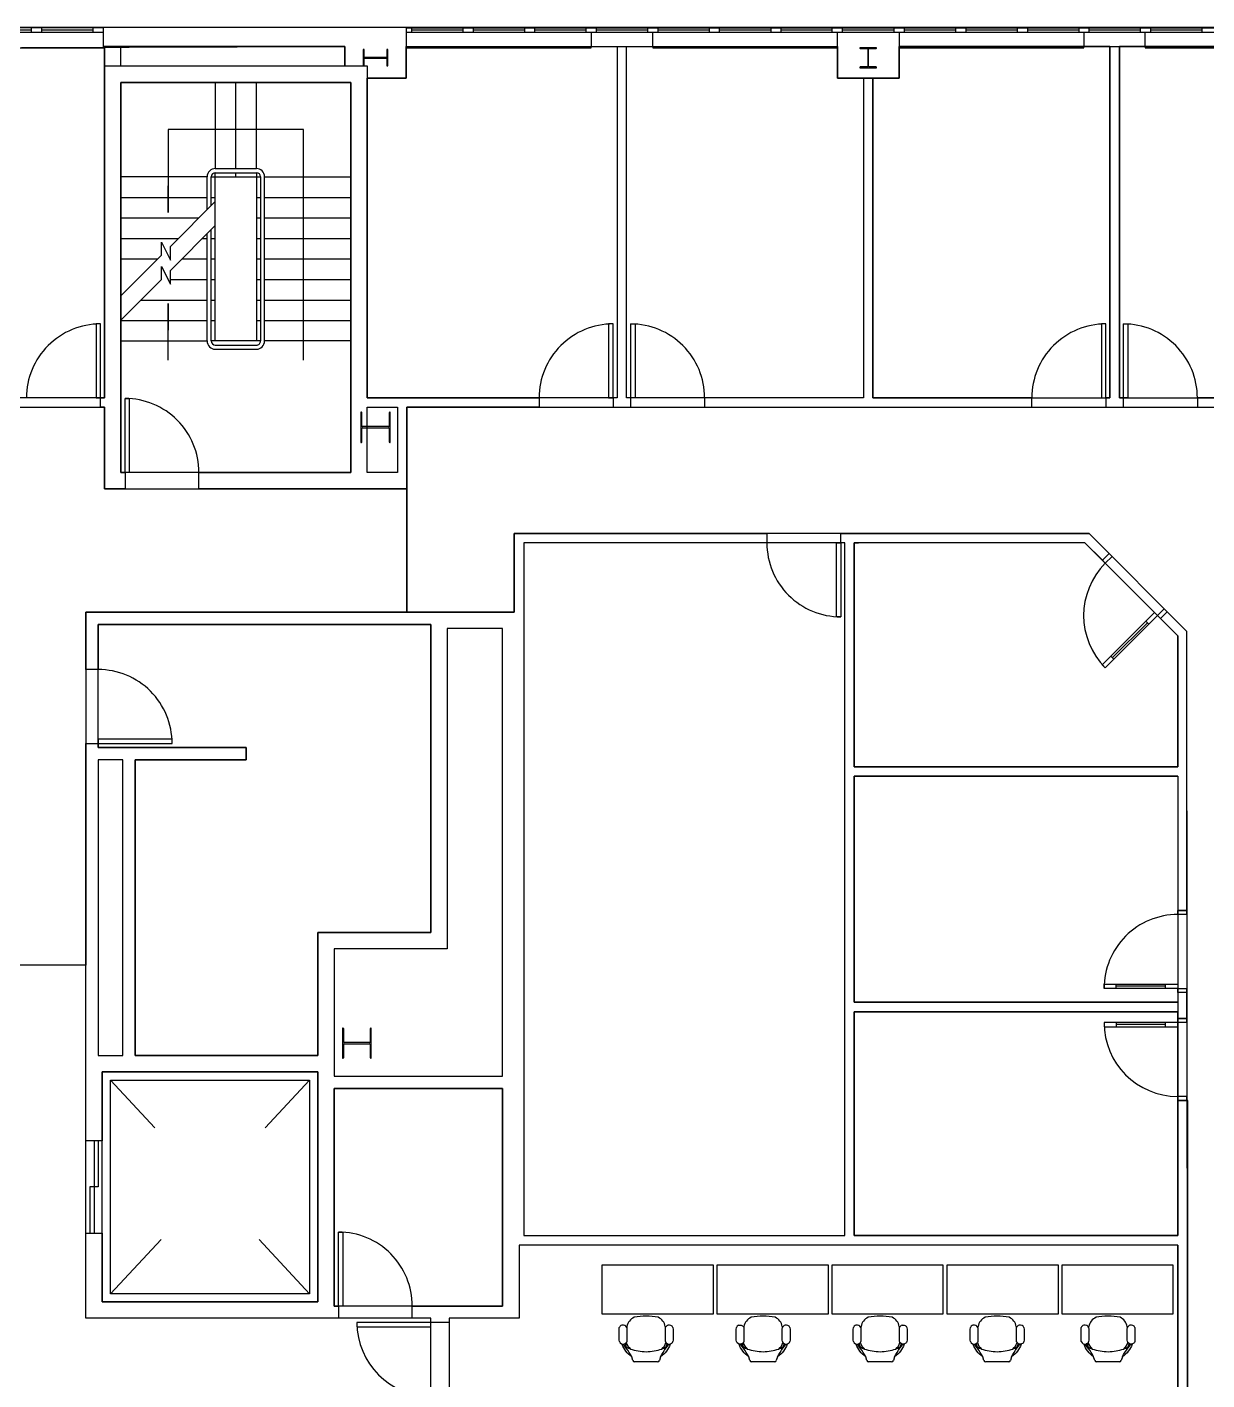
# Model space of a CAD drawing. Header units: inches. Extents: x 0 to 165, y 0 to 113.
# Drawn here: x 74.3 to 122.2, y 58.5 to 113.4 of the extents above; entities that cross this region are included whole.
import ezdxf

# ---------------------------------------------------------------- set-up
doc = ezdxf.new("R2010")
doc.units = ezdxf.units.IN
doc.header["$MEASUREMENT"] = 0
for name, color, linetype in [('COE', 2, 'Continuous'), ('Egress', 7, 'Continuous'), ('ExtWalls', 7, 'Continuous'), ('Furnishings', 7, 'Continuous'), ('FYE', 3, 'Continuous'), ('IntDoorsWindows', 4, 'Continuous'), ('IntWalls', 5, 'Continuous'), ('Structure', 1, 'Continuous')]:
    doc.layers.add(name, color=color, linetype=linetype)

msp = doc.modelspace()

# ---------------------------------------------------------------- linework, layer by layer
at = {"layer": 'COE'}
for points in [[(67.173, 111.337), (69.672, 111.337), (69.672, 112.576), (87.176, 112.622), (87.176, 111.839), (88.09, 111.839), (88.09, 111.337), (89.675, 111.337), (89.675, 112.576), (89.675, 112.622), (107.174, 112.622), (107.174, 111.337), (109.678, 111.337), (109.678, 112.622), (127.177, 112.622), (127.177, 111.337), (129.676, 111.337), (129.652, 112.622)], [(65.616, 97.98), (67.424, 96.172), (69.672, 96.172), (69.672, 97.98), (77.421, 97.98), (77.421, 94.669), (89.7, 94.669), (89.7, 89.671), (76.668, 89.671), (76.668, 75.342), (67.502, 75.342), (67.502, 87.97), (63.166, 92.306), (18.599, 92.306)]]:
    msp.add_lwpolyline(points, dxfattribs=at)
for points in [[(98.231, 112.622), (98.231, 98.363), (88.09, 98.363), (88.09, 111.337), (89.675, 111.337), (89.675, 112.622)], [(98.618, 112.622), (107.174, 112.622), (107.174, 111.337), (108.232, 111.337), (108.232, 98.363), (98.618, 98.363)], [(118.234, 112.622), (109.678, 112.622), (109.678, 111.337), (108.619, 111.337), (108.619, 98.363), (118.234, 98.363)], [(118.621, 112.622), (118.621, 98.363), (128.235, 98.363), (128.235, 110.003), (124.678, 110.003), (124.678, 112.622)], [(69.672, 111.337), (69.672, 112.576), (77.421, 112.576), (77.421, 98.363), (68.614, 98.363), (68.614, 111.337)], [(87.423, 111.172), (87.423, 95.336), (78.088, 95.336), (78.088, 111.172)], [(89.7, 97.98), (125.427, 97.98), (125.427, 96.419), (127.255, 96.419), (127.255, 22.914), (125.427, 22.914), (125.427, 21.357), (89.617, 21.357), (89.617, 26.496), (88.95, 26.496), (88.95, 30.445), (93.216, 30.445), (97.807, 25.85), (116.764, 25.85), (120.89, 29.975), (120.89, 45.28), (121.396, 45.28), (121.363, 88.884), (117.394, 92.854), (94.06, 92.862), (94.06, 89.671), (89.7, 89.671)], [(94.447, 64.361), (107.479, 64.361), (107.479, 92.479), (94.447, 92.479)], [(107.862, 92.479), (107.862, 83.392), (120.997, 83.392), (120.997, 88.703), (117.221, 92.479)], [(77.166, 84.17), (77.166, 89.168), (90.667, 89.168), (90.667, 76.668), (86.084, 76.668), (86.084, 71.669), (78.669, 71.669), (78.669, 83.667), (83.169, 83.667), (83.169, 84.17)], [(107.862, 83.009), (120.997, 83.009), (120.997, 73.831), (107.862, 73.831)], [(107.862, 73.444), (107.862, 64.361), (120.997, 64.361), (120.997, 73.444)], [(77.335, 71.002), (86.084, 71.002), (86.084, 61.668), (77.335, 61.668)], [(86.751, 70.335), (93.586, 70.335), (93.586, 61.499), (86.751, 61.499)], [(94.253, 63.973), (94.253, 61.001), (91.421, 61.001), (91.421, 46.552), (94.361, 46.552), (94.361, 29.872), (97.778, 26.455), (104.238, 26.455), (104.238, 43.353), (120.486, 43.353), (120.486, 45.688), (120.988, 45.688), (120.988, 63.973)]]:
    msp.add_lwpolyline(points, close=True, dxfattribs=at)
at = {"layer": 'COE', "ltscale": 0.440038}
msp.add_lwpolyline([(120.997, 83.009), (120.997, 64.361)], dxfattribs=at)
at = {"layer": 'Egress'}
for points in [[(81.922, 111.172), (81.922, 107.672), (83.589, 107.672), (83.589, 111.172)], [(82.757, 107.672), (82.757, 111.172)], [(85.508, 99.89), (85.508, 109.254), (80.007, 109.254), (80.007, 105.89), (80.007, 106.972)], [(81.588, 106.009), (81.588, 107.339), (78.088, 107.339)], [(81.757, 106.174), (81.757, 107.339), (83.758, 107.339), (83.758, 100.673), (81.757, 100.673), (81.757, 105.19)], [(81.922, 100.673), (81.922, 107.504), (83.589, 107.504), (83.589, 100.673)], [(82.757, 107.339), (82.757, 107.504)], [(87.423, 100.673), (83.923, 100.673), (83.923, 107.339), (87.423, 107.339)], [(78.088, 106.503), (81.588, 106.503)], [(78.088, 102.509), (79.731, 104.152), (79.731, 104.679), (80.098, 103.958), (80.098, 104.514), (81.922, 106.342)], [(81.757, 106.503), (81.922, 106.503)], [(83.589, 106.503), (83.758, 106.503)], [(83.923, 106.503), (87.423, 106.503)], [(78.088, 105.671), (81.255, 105.671)], [(83.589, 105.671), (83.758, 105.671)], [(83.923, 105.671), (87.423, 105.671)], [(78.088, 101.525), (79.731, 103.168), (79.731, 103.695), (80.098, 102.974), (80.098, 103.53), (81.922, 105.358)], [(78.088, 100.673), (81.588, 100.673), (81.588, 105.025)], [(78.088, 104.84), (80.419, 104.84)], [(81.403, 104.84), (81.588, 104.84)], [(81.757, 104.84), (81.922, 104.84)], [(83.589, 104.84), (83.758, 104.84)], [(83.923, 104.84), (87.423, 104.84)], [(78.088, 104.004), (79.587, 104.004)], [(80.571, 104.004), (81.588, 104.004)], [(81.757, 104.004), (81.922, 104.004)], [(83.589, 104.004), (83.758, 104.004)], [(83.923, 104.004), (87.423, 104.004)], [(80.098, 103.172), (81.588, 103.172)], [(81.757, 103.172), (81.922, 103.172)], [(83.589, 103.172), (83.758, 103.172)], [(83.923, 103.172), (87.423, 103.172)], [(78.903, 102.336), (81.588, 102.336)], [(80.007, 99.89), (80.007, 102.2), (80.007, 101.117)], [(81.757, 102.336), (81.922, 102.336)], [(83.589, 102.336), (83.758, 102.336)], [(83.923, 102.336), (87.423, 102.336)], [(78.088, 101.504), (81.588, 101.504)], [(81.757, 101.504), (81.922, 101.504)], [(83.589, 101.504), (83.758, 101.504)], [(83.923, 101.504), (87.423, 101.504)], [(77.668, 62.001), (77.668, 70.668), (85.751, 70.668), (85.751, 62.001)], [(77.668, 70.668), (79.472, 68.733)], [(83.947, 68.733), (85.751, 70.668)], [(77.166, 68.21), (77.166, 66.333), (76.832, 66.333), (76.832, 64.459)], [(77.001, 68.21), (77.001, 64.459)], [(83.696, 64.204), (85.751, 62.001), (77.668, 62.001), (79.723, 64.204)]]:
    msp.add_lwpolyline(points, dxfattribs=at)
for points in [[(81.588, 100.673, 0.412045), (81.922, 100.339), (83.589, 100.339, 0.416667), (83.923, 100.673)], [(81.922, 100.504), (83.589, 100.504, 0.420732), (83.758, 100.673)]]:
    msp.add_lwpolyline(points, format="xyb", dxfattribs=at)
for centre, radius, start, end in [((81.926, 107.335), 0.337, 90.6673, 179.3326), ((83.588, 107.338), 0.335, 0.2124, 89.7877), ((81.922, 107.338), 0.165, 90.1662, 179.8336)]:
    msp.add_arc(centre, radius, start, end, dxfattribs=at)
for points in [[(83.758, 107.339), (83.758, 107.429), (83.684, 107.504), (83.589, 107.504)], [(81.757, 100.673), (81.757, 100.578), (81.831, 100.504), (81.922, 100.504)]]:
    msp.add_open_spline(points, degree=3, dxfattribs=at)
at = {"layer": 'ExtWalls'}
for points in [[(7.164, 113.416), (164.683, 113.416), (164.683, 5.909), (164.683, 8.412)], [(7.164, 113.416), (164.683, 113.416), (164.683, 5.909), (82.844, 5.909)], [(9.914, 113.215), (39.668, 113.215), (69.672, 113.215), (77.38, 113.215), (77.38, 113.379), (69.672, 113.379), (39.668, 113.379)], [(72.381, 113.297), (74.465, 113.297)], [(74.465, 113.215), (74.465, 113.379)], [(74.881, 113.215), (74.881, 113.379)], [(74.881, 113.297), (76.964, 113.297)], [(76.964, 113.215), (76.964, 113.379)], [(77.421, 112.622), (77.38, 112.622), (77.38, 113.215)], [(89.675, 113.379), (89.675, 111.337), (88.09, 111.337)], [(89.675, 113.379), (109.678, 113.379), (129.676, 113.379)], [(89.675, 113.215), (109.678, 113.215), (129.676, 113.215)], [(89.881, 113.379), (89.881, 113.215)], [(89.881, 113.297), (91.964, 113.297)], [(91.964, 113.379), (91.964, 113.215)], [(92.384, 113.379), (92.384, 113.215)], [(92.384, 113.297), (94.468, 113.297)], [(94.468, 113.379), (94.468, 113.215)], [(94.883, 113.379), (94.883, 113.215)], [(94.883, 113.297), (96.967, 113.297)], [(96.967, 113.379), (96.967, 113.215)], [(97.173, 113.215), (97.173, 112.622), (99.676, 112.622), (99.676, 113.215)], [(97.383, 113.379), (97.383, 113.215)], [(97.383, 113.297), (99.466, 113.297)], [(99.466, 113.379), (99.466, 113.215)], [(99.882, 113.379), (99.882, 113.215)], [(99.882, 113.297), (101.966, 113.297)], [(101.966, 113.379), (101.966, 113.215)], [(102.381, 113.379), (102.381, 113.215)], [(102.381, 113.297), (104.469, 113.297)], [(104.469, 113.379), (104.469, 113.215)], [(104.885, 113.379), (104.885, 113.215)], [(104.885, 113.297), (106.968, 113.297)], [(106.968, 113.215), (106.968, 113.379)], [(109.678, 113.215), (109.678, 111.337), (107.174, 111.337), (107.174, 113.215)], [(107.384, 113.215), (107.384, 113.379)], [(107.384, 113.297), (109.468, 113.297)], [(109.468, 113.379), (109.468, 113.215)], [(109.883, 113.379), (109.883, 113.215)], [(109.883, 113.297), (111.967, 113.297)], [(111.967, 113.379), (111.967, 113.215)], [(112.383, 113.379), (112.383, 113.215)], [(112.383, 113.297), (114.466, 113.297)], [(114.466, 113.379), (114.466, 113.215)], [(114.886, 113.379), (114.886, 113.215)], [(114.886, 113.297), (116.97, 113.297)], [(116.97, 113.379), (116.97, 113.215)], [(117.176, 113.215), (117.176, 112.622), (119.675, 112.622), (119.675, 113.215)], [(117.386, 113.379), (117.386, 113.215)], [(117.386, 113.297), (119.469, 113.297)], [(119.469, 113.379), (119.469, 113.215)], [(119.885, 113.379), (119.885, 113.215)], [(119.885, 113.297), (121.968, 113.297)], [(121.968, 113.379), (121.968, 113.215)], [(69.672, 112.576), (77.38, 112.576), (77.38, 112.622)], [(87.176, 111.839), (87.176, 112.622), (77.38, 112.622)], [(89.675, 112.576), (97.173, 112.576), (97.173, 112.622)], [(99.676, 112.622), (99.676, 112.576), (107.174, 112.576)], [(109.678, 112.576), (117.176, 112.576), (117.176, 112.622)], [(119.675, 112.622), (119.675, 112.576), (127.177, 112.576)]]:
    msp.add_lwpolyline(points, dxfattribs=at)
at = {"layer": 'Furnishings'}
for points in [[(99.75, 63.166), (102.126, 63.166), (102.126, 61.165), (97.63, 61.165), (97.63, 63.166)], [(104.42, 63.166), (106.795, 63.166), (106.795, 61.165), (102.295, 61.165), (102.295, 63.166)], [(109.085, 63.166), (111.46, 63.166), (111.46, 61.165), (106.96, 61.165), (106.96, 63.166)], [(113.754, 63.166), (116.13, 63.166), (116.13, 61.165), (111.629, 61.165), (111.629, 63.166)], [(118.419, 63.166), (120.795, 63.166), (120.795, 61.165), (116.294, 61.165), (116.294, 63.166)]]:
    msp.add_lwpolyline(points, close=True, dxfattribs=at)
for points in [[(100.187, 60.667, 0.246943), (99.899, 61.042, 0.063097), (99.409, 61.083, 0.064168), (98.923, 61.042, 0.250767), (98.63, 60.667)], [(104.938, 60.667, 0.250752), (104.646, 61.042, 0.063631), (104.16, 61.083, 0.063097), (103.67, 61.042, 0.246943), (103.382, 60.667)], [(109.398, 61.042, 0.0631), (108.912, 61.083, 0.063098), (108.422, 61.042)], [(114.437, 60.667, 0.24697), (114.149, 61.042, 0.063098), (113.659, 61.083, 0.063633), (113.173, 61.042)], [(118.938, 60.667, 0.246982), (118.65, 61.042, 0.063101), (118.16, 61.083, 0.063633), (117.674, 61.042)], [(98.622, 60.622), (98.63, 60.556), (98.63, 60.119), (98.622, 60.054, -0.228256), (98.527, 59.959)], [(100.195, 60.054), (100.191, 60.119), (100.191, 60.556), (100.199, 60.622, -0.281229), (100.298, 60.721)], [(103.176, 60.721, -0.432208), (103.37, 60.622), (103.378, 60.556), (103.378, 60.119), (103.374, 60.054, -0.228248), (103.279, 59.959, -0.402626), (103.073, 60.054), (103.065, 60.119), (103.065, 60.552), (103.073, 60.622)], [(109.801, 60.721, -0.432198), (109.995, 60.622), (110.003, 60.552), (110.003, 60.119), (109.995, 60.054, -0.228182), (109.9, 59.959, -0.402621), (109.694, 60.054), (109.69, 60.119), (109.69, 60.556), (109.698, 60.622)], [(112.873, 60.622), (112.881, 60.556), (112.881, 60.119), (112.873, 60.054, -0.228197), (112.778, 59.959)], [(114.746, 60.622), (114.754, 60.552), (114.754, 60.119), (114.746, 60.054, -0.228264), (114.652, 59.959, -0.402597), (114.446, 60.054), (114.442, 60.119), (114.442, 60.556), (114.45, 60.622)], [(117.373, 60.622), (117.381, 60.556), (117.381, 60.119), (117.373, 60.054, -0.228248), (117.279, 59.959)], [(119.247, 60.622), (119.255, 60.552), (119.255, 60.119), (119.247, 60.054, -0.228299), (119.152, 59.959, -0.4026), (118.946, 60.054), (118.942, 60.119), (118.942, 60.556), (118.95, 60.622)], [(98.873, 59.288), (98.824, 59.436, -0.169837), (98.437, 59.955)], [(98.824, 59.436, 0.032809), (98.606, 59.794), (98.515, 59.905), (98.474, 59.951)], [(98.606, 60.017, 0.139503), (98.77, 59.753, 0.07297), (99.409, 59.646, 0.071732), (100.051, 59.753, 0.130066), (100.216, 60.017)], [(100.384, 59.955, -0.169212), (99.993, 59.436), (99.948, 59.288)], [(99.993, 59.436, -0.026532), (100.212, 59.794), (100.306, 59.905), (100.343, 59.951)], [(103.621, 59.288), (103.575, 59.436, -0.169218), (103.184, 59.955)], [(103.575, 59.436, 0.026522), (103.357, 59.794), (103.263, 59.905), (103.226, 59.951)], [(103.353, 60.017, 0.13008), (103.518, 59.753, 0.071732), (104.16, 59.646, 0.072972), (104.798, 59.753, 0.139556), (104.963, 60.017)], [(105.132, 59.955, -0.169837), (104.745, 59.436), (104.695, 59.288)], [(104.745, 59.436, -0.039098), (104.963, 59.794), (105.054, 59.905), (105.095, 59.951)], [(108.372, 59.288), (108.327, 59.436, -0.169209), (107.936, 59.955)], [(108.327, 59.436, 0.032618), (108.105, 59.794), (108.014, 59.905), (107.973, 59.951)], [(108.002, 59.951, 0.160876), (108.269, 59.753, 0.071731), (108.912, 59.646, 0.072181), (109.55, 59.753, 0.139558), (109.715, 60.017)], [(109.883, 59.955, -0.169213), (109.492, 59.436), (109.447, 59.288)], [(109.492, 59.436, -0.032619), (109.715, 59.794), (109.805, 59.905), (109.846, 59.951)], [(113.124, 59.288), (113.075, 59.436, -0.169851), (112.688, 59.955)], [(113.075, 59.436, 0.039079), (112.856, 59.794), (112.766, 59.905), (112.725, 59.951)], [(112.856, 60.017, 0.139535), (113.021, 59.753, 0.072177), (113.659, 59.646, 0.071733), (114.302, 59.753, 0.122536), (114.466, 60.017)], [(114.635, 59.955, -0.169209), (114.244, 59.436), (114.199, 59.288)], [(114.244, 59.436, -0.026503), (114.462, 59.794), (114.557, 59.905), (114.598, 59.951)], [(117.624, 59.288), (117.575, 59.436, -0.169829), (117.188, 59.955)], [(117.575, 59.436, 0.039099), (117.357, 59.794), (117.266, 59.905), (117.225, 59.951)], [(117.357, 60.017, 0.139535), (117.521, 59.753, 0.072177), (118.16, 59.646, 0.071733), (118.802, 59.753, 0.13012), (118.967, 60.017)], [(119.136, 59.955, -0.169209), (118.744, 59.436), (118.699, 59.288)], [(118.744, 59.436, -0.026522), (118.963, 59.794), (119.057, 59.905), (119.098, 59.951)]]:
    msp.add_lwpolyline(points, format="xyb", dxfattribs=at)
for points in [[(98.326, 60.054), (98.313, 60.119), (98.313, 60.552), (98.322, 60.622)], [(100.496, 60.622), (100.504, 60.552), (100.504, 60.119), (100.496, 60.054)], [(104.947, 60.054), (104.938, 60.119), (104.938, 60.556), (104.947, 60.622)], [(105.247, 60.622), (105.255, 60.552), (105.255, 60.119), (105.243, 60.054)], [(107.825, 60.054), (107.817, 60.119), (107.817, 60.552), (107.825, 60.622)], [(108.121, 60.622), (108.129, 60.556), (108.129, 60.119), (108.125, 60.054)], [(112.576, 60.054), (112.568, 60.119), (112.568, 60.552), (112.572, 60.622)], [(117.077, 60.054), (117.064, 60.119), (117.064, 60.552), (117.073, 60.622)], [(98.56, 59.975), (98.589, 59.852)], [(98.61, 60.004), (98.593, 60.004)], [(100.212, 60.004), (100.224, 60.004)], [(100.257, 59.975), (100.228, 59.852)], [(103.312, 59.975), (103.341, 59.852)], [(103.357, 60.004), (103.345, 60.004)], [(104.959, 60.004), (104.975, 60.004)], [(105.008, 59.975), (104.98, 59.852)], [(108.064, 59.975), (108.088, 59.852)], [(108.109, 60.004), (108.096, 60.004)], [(109.711, 60.004), (109.723, 60.004)], [(109.756, 59.975), (109.731, 59.852)], [(112.811, 59.975), (112.84, 59.852)], [(112.86, 60.004), (112.848, 60.004)], [(114.462, 60.004), (114.474, 60.004)], [(114.507, 59.975), (114.479, 59.852)], [(117.311, 59.975), (117.34, 59.852)], [(117.361, 60.004), (117.349, 60.004)], [(118.963, 60.004), (118.975, 60.004)], [(119.008, 59.975), (118.979, 59.852)], [(99.878, 59.234), (99.409, 59.234), (98.939, 59.234)], [(104.63, 59.234), (104.16, 59.234), (103.691, 59.234)], [(109.377, 59.234), (108.912, 59.234), (108.442, 59.234)], [(114.129, 59.234), (113.659, 59.234), (113.194, 59.234)], [(118.629, 59.234), (118.16, 59.234), (117.694, 59.234)]]:
    msp.add_lwpolyline(points, dxfattribs=at)
for centre, radius, start, end in [((111.824, 60.884), 1.083, 345.5659, 348.471), ((116.31, 60.887), 1.097, 345.5711, 348.4396), ((98.92, 60.255), 0.52, 215.8483, 253.2429), ((99.897, 60.255), 0.52, 286.7574, 324.1526), ((103.672, 60.255), 0.52, 215.8464, 253.2435), ((104.648, 60.255), 0.52, 286.7558, 324.1517), ((109.391, 60.259), 0.527, 287.5908, 324.1454), ((113.171, 60.255), 0.52, 215.8446, 253.2428), ((114.142, 60.259), 0.526, 287.5903, 324.151), ((117.671, 60.255), 0.52, 215.8464, 253.241), ((118.648, 60.255), 0.52, 286.7527, 324.1573)]:
    msp.add_arc(centre, radius, start, end, dxfattribs=at)
for points in [[(108.422, 61.042), (108.269, 60.972), (108.158, 60.832), (108.134, 60.667)], [(109.686, 60.667), (109.661, 60.832), (109.55, 60.972), (109.398, 61.042)], [(113.173, 61.042), (113.021, 60.972), (112.91, 60.832), (112.885, 60.667)], [(117.674, 61.042), (117.521, 60.972), (117.41, 60.832), (117.386, 60.667)], [(98.425, 60.721), (98.375, 60.708), (98.338, 60.671), (98.322, 60.622)], [(98.622, 60.622), (98.593, 60.704), (98.507, 60.749), (98.425, 60.721)], [(98.63, 60.667), (98.63, 60.647), (98.626, 60.63), (98.622, 60.614)], [(100.195, 60.614), (100.191, 60.63), (100.191, 60.647), (100.187, 60.667)], [(100.496, 60.622), (100.471, 60.704), (100.38, 60.749), (100.298, 60.721)], [(103.176, 60.721), (103.127, 60.708), (103.09, 60.671), (103.073, 60.622)], [(103.382, 60.667), (103.378, 60.647), (103.378, 60.63), (103.374, 60.614)], [(104.947, 60.614), (104.943, 60.63), (104.938, 60.647), (104.938, 60.667)], [(105.05, 60.721), (105, 60.708), (104.963, 60.671), (104.947, 60.622)], [(105.247, 60.622), (105.218, 60.704), (105.132, 60.749), (105.05, 60.721)], [(107.924, 60.721), (107.878, 60.708), (107.837, 60.671), (107.825, 60.622)], [(108.121, 60.622), (108.096, 60.704), (108.006, 60.749), (107.924, 60.721)], [(108.134, 60.667), (108.129, 60.647), (108.125, 60.63), (108.125, 60.614)], [(109.694, 60.614), (109.694, 60.63), (109.69, 60.647), (109.686, 60.667)], [(109.801, 60.721), (109.752, 60.708), (109.715, 60.671), (109.698, 60.622)], [(112.675, 60.721), (112.626, 60.708), (112.589, 60.671), (112.572, 60.622)], [(112.873, 60.622), (112.844, 60.704), (112.758, 60.749), (112.675, 60.721)], [(114.446, 60.614), (114.442, 60.63), (114.442, 60.647), (114.437, 60.667)], [(114.549, 60.721), (114.503, 60.708), (114.462, 60.671), (114.45, 60.622)], [(114.746, 60.622), (114.722, 60.704), (114.631, 60.749), (114.549, 60.721)], [(117.176, 60.721), (117.126, 60.708), (117.089, 60.671), (117.073, 60.622)], [(117.373, 60.622), (117.344, 60.704), (117.258, 60.749), (117.176, 60.721)], [(118.946, 60.614), (118.942, 60.63), (118.942, 60.647), (118.938, 60.667)], [(119.049, 60.721), (119.004, 60.708), (118.963, 60.671), (118.95, 60.622)], [(119.247, 60.622), (119.222, 60.704), (119.131, 60.749), (119.049, 60.721)], [(98.326, 60.054), (98.355, 59.971), (98.445, 59.93), (98.527, 59.959)], [(100.195, 60.054), (100.224, 59.971), (100.319, 59.93), (100.401, 59.959)], [(100.401, 59.959), (100.442, 59.975), (100.479, 60.008), (100.496, 60.054)], [(104.947, 60.054), (104.975, 59.971), (105.066, 59.93), (105.152, 59.959)], [(105.152, 59.959), (105.194, 59.975), (105.231, 60.008), (105.243, 60.054)], [(107.825, 60.054), (107.854, 59.971), (107.948, 59.93), (108.031, 59.959)], [(108.031, 59.959), (108.072, 59.975), (108.109, 60.008), (108.125, 60.054)], [(108.105, 60.017), (108.138, 59.918), (108.191, 59.827), (108.269, 59.757)], [(112.576, 60.054), (112.605, 59.971), (112.696, 59.93), (112.778, 59.959)], [(117.077, 60.054), (117.106, 59.971), (117.196, 59.93), (117.279, 59.959)], [(98.873, 59.288), (98.882, 59.255), (98.91, 59.234), (98.939, 59.234)], [(99.878, 59.234), (99.911, 59.234), (99.94, 59.255), (99.948, 59.288)], [(103.621, 59.288), (103.629, 59.255), (103.658, 59.234), (103.691, 59.234)], [(104.63, 59.234), (104.658, 59.234), (104.687, 59.255), (104.695, 59.288)], [(108.372, 59.288), (108.381, 59.255), (108.409, 59.234), (108.442, 59.234)], [(109.377, 59.234), (109.41, 59.234), (109.439, 59.255), (109.447, 59.288)], [(113.124, 59.288), (113.132, 59.255), (113.161, 59.234), (113.194, 59.234)], [(114.129, 59.234), (114.162, 59.234), (114.19, 59.255), (114.199, 59.288)], [(117.624, 59.288), (117.633, 59.255), (117.661, 59.234), (117.694, 59.234)], [(118.629, 59.234), (118.662, 59.234), (118.691, 59.255), (118.699, 59.288)]]:
    msp.add_open_spline(points, degree=3, dxfattribs=at)
at = {"layer": 'FYE'}
msp.add_lwpolyline([(90.667, 54.001), (90.675, 61.001), (87.674, 61.001), (87.509, 61.001), (76.668, 61.001), (76.668, 75.342), (68.927, 75.342)], dxfattribs=at)
at = {"layer": 'IntDoorsWindows'}
for points in [[(77.256, 98.363), (77.256, 101.364), (77.079, 101.364), (77.079, 98.363)], [(98.066, 98.363), (98.066, 101.364), (97.889, 101.364), (97.889, 98.363)], [(98.783, 98.363), (98.783, 101.364), (98.96, 101.364), (98.96, 98.363)], [(118.069, 98.363), (118.069, 101.364), (117.892, 101.364), (117.892, 98.363)], [(118.786, 98.363), (118.786, 101.364), (118.963, 101.364), (118.963, 98.363)], [(78.257, 95.336), (78.257, 98.338), (78.43, 98.338), (78.43, 95.336)], [(107.31, 92.479), (107.31, 89.477), (107.137, 89.477), (107.137, 92.479)], [(118.324, 91.923), (118.205, 92.042), (117.933, 91.771), (118.048, 91.651)], [(120.173, 89.531), (118.048, 87.406), (117.925, 87.53), (120.05, 89.654)], [(120.56, 89.683), (120.288, 89.411), (120.173, 89.531), (120.445, 89.802)], [(77.166, 84.334), (80.168, 84.334), (80.168, 84.512), (77.166, 84.512)], [(121.363, 77.561), (120.997, 77.561)], [(120.997, 74.391), (117.999, 74.391), (117.999, 74.568), (120.997, 74.568)], [(120.997, 74.391), (121.363, 74.391), (121.363, 74.226), (120.997, 74.226)], [(121.363, 73.172), (120.997, 73.172)], [(120.997, 73.007), (117.999, 73.007), (117.999, 72.83), (120.997, 72.83)], [(86.92, 61.499), (86.92, 64.5), (87.093, 64.5), (87.093, 61.499)], [(90.667, 60.832), (87.67, 60.832), (87.67, 60.659), (90.667, 60.659)]]:
    msp.add_lwpolyline(points, close=True, dxfattribs=at)
for points in [[(107.862, 92.479), (107.862, 92.479)], [(119.757, 89.238), (118.341, 87.822)], [(119.819, 89.177), (119.695, 89.3)], [(118.403, 87.76), (118.279, 87.884)], [(121.363, 77.561), (121.363, 77.392), (120.997, 77.392), (120.997, 77.561)], [(118.497, 74.391), (118.497, 74.568)], [(120.498, 74.481), (118.497, 74.481)], [(120.498, 74.391), (120.498, 74.568)], [(121.363, 73.172), (121.363, 73.007), (120.997, 73.007), (120.997, 73.172)], [(118.497, 73.007), (118.497, 72.83)], [(120.498, 72.921), (118.497, 72.921)], [(120.498, 72.83), (120.498, 73.007)], [(121.363, 69.841), (120.997, 69.841), (121.363, 69.841), (121.363, 70.006), (120.997, 70.006), (120.997, 69.841)]]:
    msp.add_lwpolyline(points, dxfattribs=at)
msp.add_lwpolyline([(87.67, 60.832, 0.414149), (90.667, 57.834, 0.414379), (87.67, 54.833)], format="xyb", dxfattribs=at)
for centre, radius, start, end in [((77.254, 98.365), 3, 89.9613, 180.0387), ((98.064, 98.365), 3, 89.9613, 180.0387), ((98.785, 98.365), 3, 359.9614, 90.0387), ((118.067, 98.365), 3, 89.9612, 180.0388), ((118.788, 98.365), 3, 359.9615, 90.0385), ((78.256, 95.339), 2.999, 359.9446, 89.9767), ((107.311, 92.476), 2.999, 179.9445, 269.9768), ((120.178, 89.529), 3.007, 135.1001, 224.8999), ((77.168, 84.336), 3, 359.9612, 90.0387), ((120.998, 74.394), 2.999, 90.0231, 180.0555), ((121, 73.007), 3.001, 179.9948, 269.9265), ((86.919, 61.502), 2.999, 359.9445, 89.9768)]:
    msp.add_arc(centre, radius, start, end, dxfattribs=at)
at = {"layer": 'IntWalls'}
for points in [[(124.678, 113.215), (124.678, 110.003), (128.235, 110.003), (128.235, 102.361), (128.235, 98.363), (121.787, 98.363), (121.787, 97.98), (125.427, 97.98), (125.427, 96.419), (127.255, 96.419), (127.255, 96.078), (127.622, 96.078)], [(77.421, 111.839), (88.09, 111.839), (88.09, 98.363), (95.065, 98.363), (95.065, 97.98), (89.7, 97.98), (89.7, 94.669), (88.839, 94.669), (81.255, 94.669), (81.255, 95.336), (87.423, 95.336), (87.423, 111.172), (78.088, 111.172), (78.088, 95.336), (78.257, 95.336), (78.257, 94.669), (77.421, 94.669), (77.421, 97.98), (77.256, 97.98), (77.256, 98.363), (77.421, 98.363), (77.421, 112.622)], [(78.088, 111.839), (78.088, 112.622)], [(98.231, 112.622), (98.231, 98.363), (98.066, 98.363), (98.066, 97.98), (98.783, 97.98), (98.783, 98.363), (98.618, 98.363), (98.618, 112.622)], [(118.234, 112.622), (118.234, 98.363), (118.069, 98.363), (118.069, 97.98), (118.786, 97.98), (118.786, 98.363), (118.621, 98.363), (118.621, 112.622)], [(108.232, 111.337), (108.232, 98.363), (101.784, 98.363), (101.784, 97.98), (115.067, 97.98), (115.067, 98.363), (108.619, 98.363), (108.619, 111.337)], [(120.98, 63.973), (108.195, 63.973), (94.253, 63.973), (94.253, 61.001), (91.421, 61.001), (91.421, 60.832), (90.667, 60.832), (90.667, 61.001), (89.918, 61.001), (89.918, 61.499), (93.586, 61.499), (93.586, 70.335), (86.751, 70.335), (86.751, 61.499), (86.92, 61.499), (86.92, 61.001), (86.751, 61.001), (76.668, 61.001), (76.668, 64.459), (77.335, 64.459), (77.335, 61.668), (86.084, 61.668), (86.084, 71.002), (77.335, 71.002), (77.335, 68.21), (76.668, 68.21), (76.668, 75.169), (76.668, 84.334), (77.166, 84.334), (77.166, 84.17), (83.169, 84.17), (83.169, 83.667), (78.669, 83.667), (78.669, 71.669), (86.084, 71.669), (86.084, 76.668), (90.667, 76.668), (90.667, 89.168), (77.166, 89.168), (77.166, 87.336), (76.668, 87.336), (76.668, 89.671), (88.839, 89.671), (89.7, 89.671), (94.06, 89.671), (94.06, 92.862), (104.313, 92.862), (104.313, 92.479), (94.447, 92.479), (94.447, 64.361), (107.479, 64.361), (107.479, 72.361), (107.479, 92.479), (107.31, 92.479), (107.31, 92.858), (117.394, 92.854), (118.205, 92.042), (117.933, 91.771), (117.221, 92.479), (107.948, 92.479)], [(121.363, 77.392), (121.363, 88.884), (120.56, 89.683), (120.288, 89.411), (120.997, 88.703), (120.997, 83.392), (107.862, 83.392), (107.862, 92.479), (108.031, 92.479)], [(120.997, 83.009), (107.862, 83.009), (107.862, 73.831), (120.997, 73.831)], [(76.668, 70.664), (76.668, 80.666)], [(121.363, 73.007), (121.363, 74.391)], [(120.997, 64.361), (108.195, 64.361), (107.862, 64.361), (107.862, 72.361), (107.862, 73.444), (120.997, 73.444)], [(120.988, 63.973), (120.988, 49.352), (121.396, 49.352), (121.396, 69.841), (121.363, 69.841)]]:
    msp.add_lwpolyline(points, dxfattribs=at)
for points in [[(88.09, 95.336), (88.09, 97.98), (89.313, 97.98), (89.313, 95.336)], [(86.751, 70.833), (93.586, 70.833), (93.586, 89.004), (91.334, 89.004), (91.334, 76.001), (86.751, 76.001), (86.751, 71.669)], [(78.166, 83.667), (77.166, 83.667), (77.166, 71.669), (78.166, 71.669)]]:
    msp.add_lwpolyline(points, close=True, dxfattribs=at)
at = {"layer": 'Structure'}
for points in [[(87.945, 112.506), (87.925, 112.506), (87.925, 111.839), (87.945, 111.839)], [(87.966, 112.198), (87.966, 112.49)], [(87.966, 111.852), (87.966, 112.144)], [(88.86, 112.185), (87.987, 112.185)], [(87.987, 112.156), (88.86, 112.156)], [(88.88, 112.49), (88.88, 112.198)], [(88.88, 112.144), (88.88, 111.852)], [(88.905, 111.839), (88.925, 111.839), (88.925, 112.506), (88.905, 112.506)], [(108.759, 112.56), (108.759, 112.576), (108.092, 112.576), (108.092, 112.56)], [(108.105, 112.543), (108.397, 112.543)], [(108.414, 112.527), (108.414, 111.815)], [(108.438, 111.815), (108.438, 112.527)], [(108.455, 112.543), (108.747, 112.543)], [(108.092, 111.782), (108.092, 111.765), (108.759, 111.765), (108.759, 111.782)], [(108.397, 111.798), (108.105, 111.798)], [(108.747, 111.798), (108.455, 111.798)], [(87.851, 97.778), (87.826, 97.778), (87.826, 96.559), (87.851, 96.559)], [(87.875, 97.222), (87.875, 97.753)], [(88.975, 97.753), (88.975, 97.222)], [(89, 96.559), (89.024, 96.559), (89.024, 97.778), (89, 97.778)], [(87.875, 96.588), (87.875, 97.119)], [(88.946, 97.197), (87.9, 97.197)], [(87.9, 97.144), (88.946, 97.144)], [(88.975, 97.119), (88.975, 96.588)], [(87.11, 72.773), (87.085, 72.773), (87.085, 71.562), (87.11, 71.562)], [(87.134, 72.217), (87.134, 72.748)], [(88.205, 72.748), (88.205, 72.217)], [(88.23, 71.562), (88.25, 71.562), (88.25, 72.773), (88.23, 72.773)], [(87.134, 71.591), (87.134, 72.118)], [(88.18, 72.192), (87.159, 72.192)], [(87.159, 72.143), (88.18, 72.143)], [(88.205, 72.118), (88.205, 71.591)]]:
    msp.add_lwpolyline(points, dxfattribs=at)
for points in [[(87.966, 112.49), (87.966, 112.498), (87.958, 112.506), (87.945, 112.506)], [(87.966, 112.198), (87.966, 112.193), (87.974, 112.185), (87.987, 112.185)], [(87.987, 112.156), (87.974, 112.156), (87.966, 112.152), (87.966, 112.144)], [(88.86, 112.185), (88.872, 112.185), (88.88, 112.193), (88.88, 112.198)], [(88.88, 112.144), (88.88, 112.152), (88.872, 112.156), (88.86, 112.156)], [(88.905, 112.506), (88.893, 112.506), (88.88, 112.498), (88.88, 112.49)], [(108.092, 112.56), (108.092, 112.552), (108.096, 112.543), (108.105, 112.543)], [(108.414, 112.527), (108.414, 112.535), (108.405, 112.543), (108.397, 112.543)], [(108.455, 112.543), (108.446, 112.543), (108.438, 112.535), (108.438, 112.527)], [(108.747, 112.543), (108.751, 112.543), (108.759, 112.552), (108.759, 112.56)], [(87.945, 111.839), (87.958, 111.839), (87.966, 111.843), (87.966, 111.852)], [(88.88, 111.852), (88.88, 111.843), (88.893, 111.839), (88.905, 111.839)], [(108.105, 111.798), (108.096, 111.798), (108.092, 111.79), (108.092, 111.782)], [(108.397, 111.798), (108.405, 111.798), (108.414, 111.806), (108.414, 111.815)], [(108.438, 111.815), (108.438, 111.806), (108.446, 111.798), (108.455, 111.798)], [(108.759, 111.782), (108.759, 111.79), (108.751, 111.798), (108.747, 111.798)], [(87.875, 97.753), (87.875, 97.77), (87.863, 97.778), (87.851, 97.778)], [(89, 97.778), (88.983, 97.778), (88.975, 97.77), (88.975, 97.753)], [(87.875, 97.222), (87.875, 97.206), (87.888, 97.197), (87.9, 97.197)], [(88.946, 97.197), (88.963, 97.197), (88.975, 97.206), (88.975, 97.222)], [(87.9, 97.144), (87.888, 97.144), (87.875, 97.132), (87.875, 97.119)], [(88.975, 97.119), (88.975, 97.132), (88.963, 97.144), (88.946, 97.144)], [(87.851, 96.559), (87.863, 96.559), (87.875, 96.572), (87.875, 96.588)], [(88.975, 96.588), (88.975, 96.572), (88.983, 96.559), (89, 96.559)], [(87.134, 72.748), (87.134, 72.76), (87.122, 72.773), (87.11, 72.773)], [(88.23, 72.773), (88.213, 72.773), (88.205, 72.76), (88.205, 72.748)], [(87.134, 72.217), (87.134, 72.204), (87.147, 72.192), (87.159, 72.192)], [(87.159, 72.143), (87.147, 72.143), (87.134, 72.13), (87.134, 72.118)], [(88.18, 72.192), (88.193, 72.192), (88.205, 72.204), (88.205, 72.217)], [(88.205, 72.118), (88.205, 72.13), (88.193, 72.143), (88.18, 72.143)], [(87.11, 71.562), (87.122, 71.562), (87.134, 71.574), (87.134, 71.591)], [(88.205, 71.591), (88.205, 71.574), (88.213, 71.562), (88.23, 71.562)]]:
    msp.add_open_spline(points, degree=3, dxfattribs=at)

doc.saveas('drawing.dxf')
